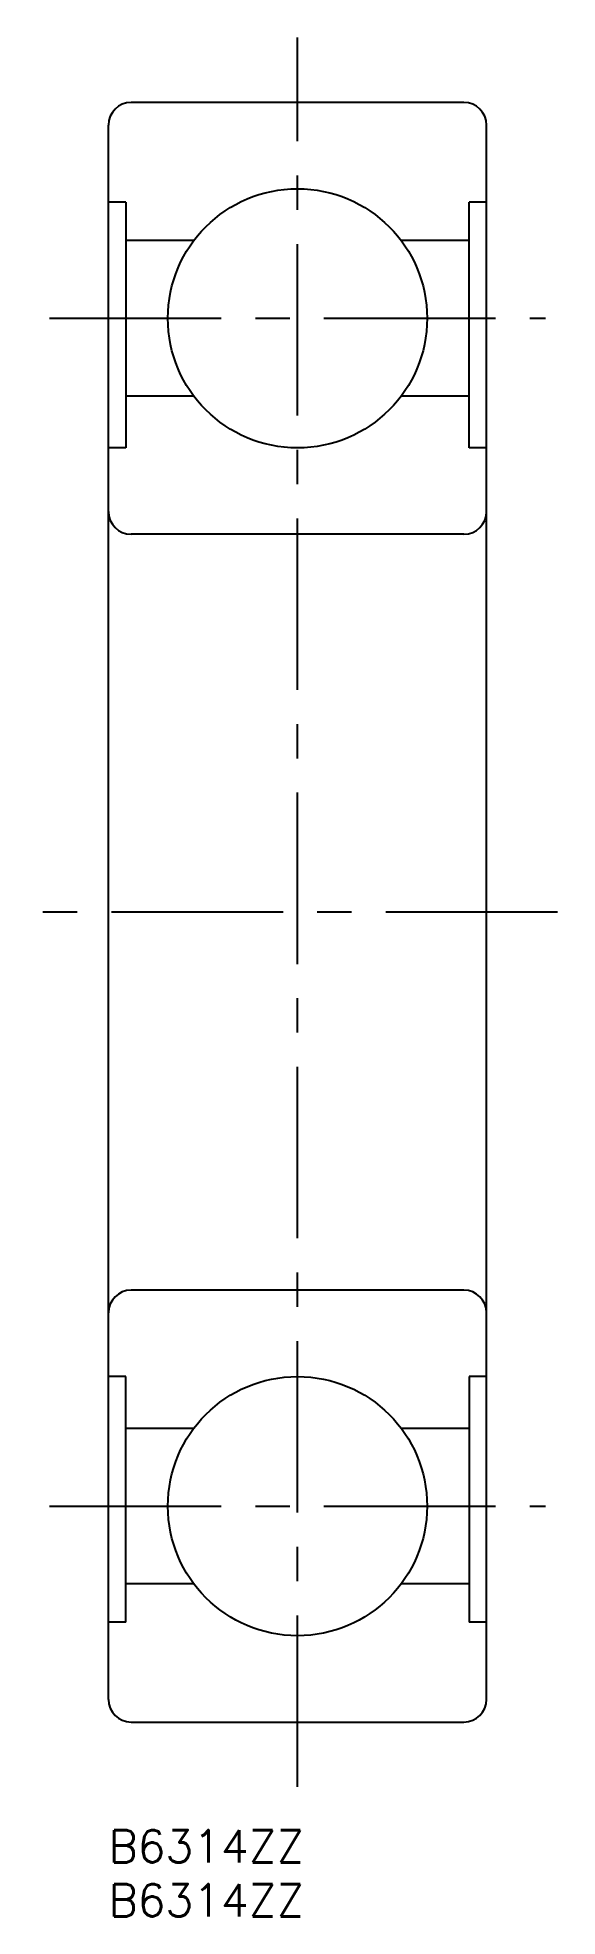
# Model space of a CAD drawing. Extents: x -7 to 42, y -8 to 166.
import ezdxf

# ---------------------------------------------------------------- set-up
doc = ezdxf.new("R2010")
doc.units = 0
doc.header["$LTSCALE"] = 0.5
doc.linetypes.add('CENTER', pattern=[50.8, 31.75, -6.35, 6.35, -6.35])
for name, color, linetype in [('MSM_CENTER', 1, 'CENTER'), ('MSM_CONTINUOUS', 7, 'CONTINUOUS'), ('MSM_PART_NUMBER', 7, 'CONTINUOUS')]:
    doc.layers.add(name, color=color, linetype=linetype)
doc.styles.get("Standard").update_dxf_attribs({"font": 'txt.shx', "height": 3, "bigfont": 'bigfont.shx'})

msp = doc.modelspace()

# ---------------------------------------------------------------- linework, layer by layer
at = {"layer": 'MSM_CENTER'}
for p, q in [((17.5, 4), (17.5, 166)), ((-5.45, 140), (40.45, 140)), ((41.56, 85), (-6.56, 85)), ((-5.45, 30), (40.45, 30))]:
    msp.add_line(p, q, dxfattribs=at)
at = {"layer": 'MSM_CONTINUOUS'}
for p, q in [((32.9, 160), (2.1, 160)), ((0, 12.1), (0, 157.9)), ((35, 12.1), (35, 157.9)), ((1.61, 150.76), (0, 150.76)), ((1.61, 150.76), (1.61, 128)), ((35, 150.76), (33.39, 150.76)), ((33.39, 128), (33.39, 150.76)), ((7.9, 147.2), (1.61, 147.2)), ((33.39, 147.2), (27.1, 147.2)), ((7.9, 132.8), (1.61, 132.8)), ((33.39, 132.8), (27.1, 132.8)), ((1.61, 128), (0, 128)), ((35, 128), (33.39, 128)), ((32.9, 120), (2.1, 120)), ((32.9, 50), (2.1, 50)), ((1.61, 42), (0, 42)), ((1.61, 19.24), (1.61, 42)), ((35, 42), (33.39, 42)), ((33.39, 42), (33.39, 19.24)), ((7.9, 37.2), (1.61, 37.2)), ((33.39, 37.2), (27.1, 37.2)), ((7.9, 22.8), (1.61, 22.8)), ((33.39, 22.8), (27.1, 22.8)), ((1.61, 19.24), (0, 19.24)), ((35, 19.24), (33.39, 19.24)), ((2.1, 10), (32.9, 10))]:
    msp.add_line(p, q, dxfattribs=at)
for centre in [(17.5, 140), (17.5, 30)]:
    msp.add_circle(centre, 12, dxfattribs=at)
for centre, start, end in [((2.1, 157.9), 90, 180), ((32.9, 157.9), 360, 90), ((2.1, 122.1), 180, 270), ((32.9, 122.1), 270, 0), ((2.1, 47.9), 90, 180), ((32.9, 47.9), 0, 90), ((2.1, 12.1), 180, 270), ((32.9, 12.1), 270, 0)]:
    msp.add_arc(centre, 2.1, start, end, dxfattribs=at)

# ---------------------------------------------------------------- texts
at = {"layer": 'MSM_PART_NUMBER'}
for p in [(0, -3), (0, -8)]:
    msp.add_text('B6314ZZ', height=3, dxfattribs=at).set_placement(p)

doc.saveas('drawing.dxf')
